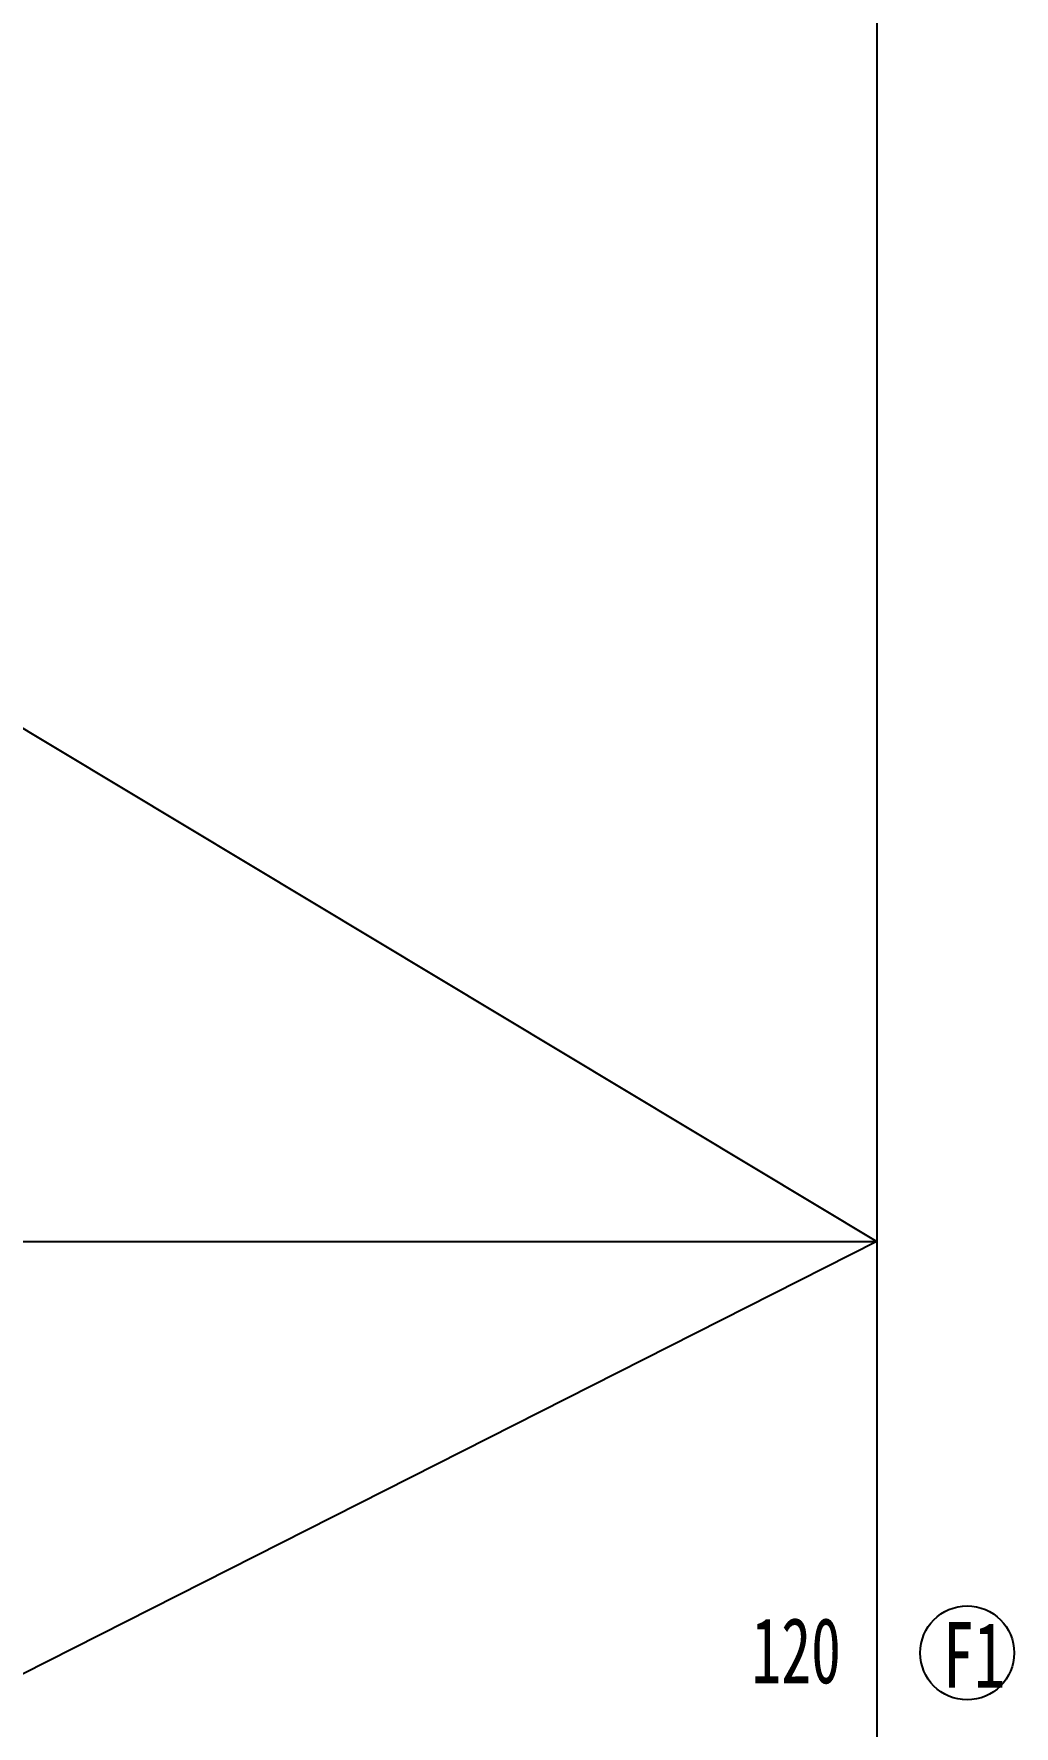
# Model space of a CAD drawing. Header units: millimetres. Extents: x 3853 to 7217, y 3585 to 4426.
# Drawn here: x 4898.9 to 4951.1, y 3794.7 to 3884.9 of the extents above; entities that cross this region are included whole.
import ezdxf

# ---------------------------------------------------------------- set-up
doc = ezdxf.new("R2010")
doc.units = ezdxf.units.MM
doc.layers.add('_0', color=7, linetype='Continuous', lineweight=25)
doc.styles.add('标准', font='', dxfattribs={"width": 0.667})
doc.styles.get('标准').set_extended_font_data('SimSun')

msp = doc.modelspace()

# ---------------------------------------------------------------- linework, layer by layer
at = {"layer": '_0', "lineweight": -3}
for p, q in [((4943.78, 4105.005), (4943.78, 3820.549)), ((4875.433, 3861.629), (4943.78, 3820.549)), ((4943.78, 3861.629), (4943.78, 3820.549)), ((4943.78, 3820.549), (4863.947, 3780.088)), ((4875.433, 3820.549), (4943.78, 3820.549)), ((4943.78, 3820.549), (4943.78, 3784.972))]:
    msp.add_line(p, q, dxfattribs=at)
at = {"layer": '_0', "linetype": 'ByBlock', "lineweight": -3}
msp.add_circle((4948.585, 3798.623), 2.5, dxfattribs=at)

# ---------------------------------------------------------------- texts
at = {"layer": '_0', "linetype": 'ByBlock', "lineweight": -3, "char_height": 3.5, "attachment_point": 1, "style": '标准'}
for s, insert, width in [('120', (4937.099, 3800.504), 6.68054), ('{\\W0.7;F1}', (4947.282, 3800.261), 2.49833)]:
    msp.add_mtext(s, dxfattribs=dict(at, insert=insert, width=width))

doc.saveas('drawing.dxf')
